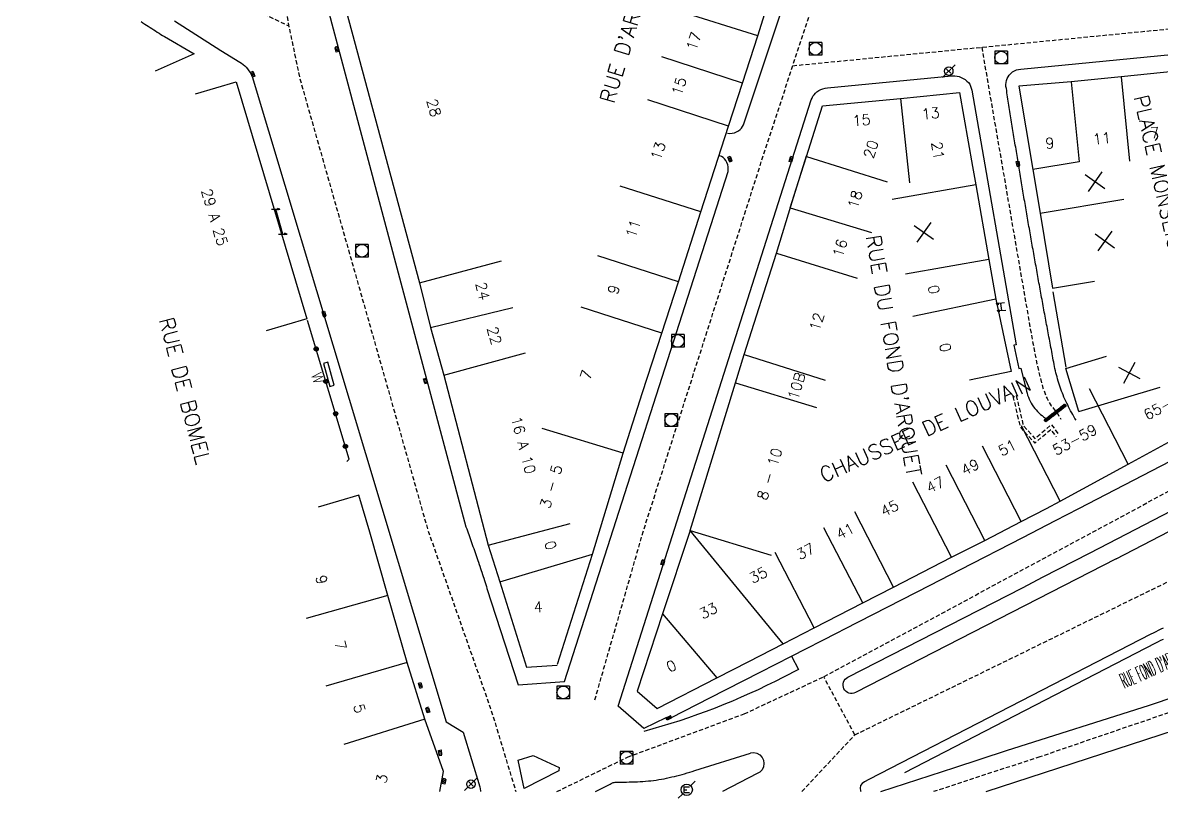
# Model space of a CAD drawing. Header units: millimetres. Extents: x 184999 to 186001, y 128999 to 130000.
# Drawn here: x 185253.2 to 185387.5, y 128999.2 to 129090.8 of the extents above; entities that cross this region are included whole.
import ezdxf
from ezdxf.enums import TextEntityAlignment as Align

# ---------------------------------------------------------------- set-up
doc = ezdxf.new("R2010")
doc.units = ezdxf.units.MM
doc.linetypes.add('DASHED', pattern=[0.75, 0.5, -0.25])
doc.layers.get('0').update_dxf_attribs({"linetype": 'CONTINUOUS'})
for name, color, linetype in [('W0001', 6, 'DASHED'), ('W0008', 7, 'CONTINUOUS'), ('W0017', 7, 'CONTINUOUS'), ('W0100', 7, 'CONTINUOUS'), ('W0105', 7, 'CONTINUOUS'), ('W0112', 1, 'DASHED'), ('W0322', 7, 'CONTINUOUS'), ('W0400', 7, 'CONTINUOUS'), ('W0420', 7, 'CONTINUOUS'), ('W0454', 7, 'CONTINUOUS'), ('W0471', 7, 'CONTINUOUS'), ('W0984', 7, 'CONTINUOUS'), ('W0989', 7, 'CONTINUOUS'), ('W0991', 7, 'CONTINUOUS'), ('W1102', 7, 'CONTINUOUS')]:
    doc.layers.add(name, color=color, linetype=linetype)
doc.styles.get("Standard").update_dxf_attribs({"font": 'romans.shx', "width": 0.85})

# ---------------------------------------------------------------- blocks, each defined once
blk = doc.blocks.new('t322o')
at = {"color": 0, "linetype": 'Continuous'}
for radius in [0.25, 0.15]:
    blk.add_circle((0, 0), radius, dxfattribs=at)
blk = doc.blocks.new('T400')
for p, q in [((-0.15, 0.3), (0.15, 0.3)), ((-0.15, -0.25), (-0.15, 0.3)), ((-0.15, 0.15), (0.15, 0.15)), ((-0.15, 0), (0.15, 0)), ((0.15, 0.3), (0.15, -0.25)), ((-0.15, -0.15), (0.15, -0.15)), ((-0.15, -0.25), (-0.15, -0.3)), ((-0.15, -0.3), (0.15, -0.3)), ((0.15, -0.3), (0.15, -0.25))]:
    blk.add_line(p, q)
blk = doc.blocks.new('T420')
for p, q in [((0.75, 0.75), (-0.75, 0.75)), ((-0.75, 0.75), (-0.75, -0.75)), ((0.75, 0.75), (0.75, -0.75)), ((0.75, -0.75), (-0.75, -0.75))]:
    blk.add_line(p, q)
blk.add_ellipse((0, 0), major_axis=(-0.53, 0.53), ratio=1, start_param=3.926991, end_param=10.210176)
blk = doc.blocks.new('t105o')
for p, q in [((-0.5, 0), (0.5, 0)), ((0.5, 0), (0.2, 0.1)), ((0.5, 0), (0.2, -0.1))]:
    blk.add_line(p, q)
blk = doc.blocks.new('T454')
for p, q in [((-0.25, 0.25), (0.25, -0.25)), ((-0.25, -0.25), (0.25, 0.25)), ((0.75, 0.75), (0.375, 0.375)), ((-0.375, -0.375), (-0.75, -0.75))]:
    blk.add_line(p, q)
blk.add_ellipse((0, 0), major_axis=(0.354, 0.354), ratio=1, start_param=5.497787143782138, end_param=11.78097245096172)
blk = doc.blocks.new('T471')
for p, q in [((-0.333334, 0.333334), (-0.333334, -0.333334)), ((-0.333334, 0.333334), (0.333334, 0.333334)), ((-0.333334, 0), (0, 0)), ((0.500001, 0.500001), (1.000002, 1.000002)), ((-0.500001, -0.500001), (-1.000002, -1.000002)), ((-0.333334, -0.333334), (0.333334, -0.333334))]:
    blk.add_line(p, q)
blk.add_ellipse((0, 0), major_axis=(0.471405, 0.471405), ratio=1, start_param=5.4977871438, end_param=11.780972451)
blk = doc.blocks.new('t991o')
at = {"color": 0, "linetype": 'Continuous'}
for p, q in [((-1, 1), (1, -1)), ((-1, -1), (1, 1))]:
    blk.add_line(p, q, dxfattribs=at)

msp = doc.modelspace()

# ---------------------------------------------------------------- linework, layer by layer
at = {"layer": 'W0001', "flags": 128}
for points in [[(185320.69, 129010.83), (185326.39, 129030.69), (185340.75, 129075.65), (185355.73, 129121.31), (185357.69, 129132.47), (185358.13, 129140.19), (185358.28, 129149.16), (185359.39, 129196.99), (185358.54, 129213.99), (185355.37, 129242.67), (185352.34, 129268.6), (185350.49, 129284.86), (185349.55, 129292.63), (185350.17, 129298.99), (185351.03, 129305.45), (185353.71, 129316.22), (185361.34, 129343.46), (185362.87, 129348.78), (185363.88, 129358.68), (185362.26, 129369.38), (185359.25, 129378.5), (185354.47, 129391.13), (185348.65, 129401.22), (185343.99, 129409.82), (185340.99, 129417.23), (185339.28, 129423.46), (185338.79, 129433.37), (185335.56, 129489.78), (185335.24, 129495.24), (185334.62, 129501.51), (185333.12, 129512.94), (185325.74, 129553.13), (185324.17, 129560.38), (185322.35, 129566.62), (185318.45, 129577.43), (185314.86, 129587.33), (185311.8, 129596.36), (185308.75, 129606.99), (185306.74, 129620.76), (185306.27, 129635.06), (185306.96, 129646.2), (185308.04, 129655.16), (185310.31, 129667.56), (185313.07, 129678.28), (185315.63, 129685.6), (185317.46, 129689.81)], [(185076.46, 129530.26), (185105.86, 129515.07), (185112.27, 129511.74), (185118.33, 129508.77), (185124.69, 129505.94), (185131.14, 129503.27), (185137.3, 129500.92), (185144.3, 129498.37), (185148.71, 129496.91), (185153.45, 129495.81), (185160.45, 129495.05), (185165.97, 129495.28), (185173.24, 129495.96), (185179.08, 129495.75), (185184.41, 129494.39), (185188.61, 129491.88), (185192.64, 129488.41), (185194.59, 129483.7), (185195.01, 129479.62), (185196.6, 129463.78), (185197.34, 129459.39), (185197.97, 129455.54), (185198.48, 129452.44), (185199.22, 129445.67), (185199.92, 129439.28), (185201.51, 129429.63), (185202.59, 129424.1), (185204.32, 129415.33), (185206.29, 129405.18), (185208.2, 129395.27), (185210.24, 129385.54), (185212.92, 129372.11), (185214.28, 129366.62), (185216.19, 129360.61), (185218.55, 129354.76), (185221.08, 129348.89), (185223.05, 129344.92), (185225.69, 129340.05), (185228.74, 129335.09), (185231.62, 129330.77), (185236.85, 129323.14), (185244.87, 129311.47), (185249.4, 129304.85), (185255.38, 129296.43), (185259.77, 129290.12), (185263.17, 129285.24), (185266.6, 129280.17), (185270.33, 129274.25), (185271.62, 129272.08), (185274.25, 129267.17), (185276.81, 129261.66), (185279.18, 129256.03), (185280.64, 129250.6), (185281.67, 129246.59), (185284.17, 129237.24), (185290.09, 129200.42), (185292.5, 129186.1), (185293.43, 129179.33), (185294.34, 129171.51), (185294.87, 129163.25), (185294.54, 129153.35), (185292.49, 129141.54), (185289.71, 129129.44), (185288.07, 129123.05), (185286.28, 129116.71), (185285.07, 129112.07), (185283.9, 129105.97), (185283.3, 129101.72), (185283.65, 129096.41), (185284.46, 129090.86), (185285.85, 129084.23), (185296.9, 129045.28), (185300.96, 129030.9), (185308.38, 129009.82), (185311.36, 129000)], [(185209.4, 129168.12), (185221.46, 129150.09), (185230.27, 129136.92), (185236.18, 129128.09), (185241.41, 129120.53), (185246.53, 129114.76), (185253.2, 129108.29), (185260.89, 129102.66), (185268.54, 129098.19), (185284.55, 129090.41)], [(185344.05, 129085.72), (185391.31, 129090.34), (185393.33, 129090.53), (185396.04, 129090.46), (185397.8, 129089.7), (185399.2, 129088.52), (185400.14, 129086.87), (185400.62, 129085.28), (185409.37, 129050.88)], [(185366.35, 129087.9), (185371.93, 129055.53), (185372.19, 129054.07), (185372.39, 129052.97), (185372.87, 129050.51), (185373.24, 129048.91), (185373.58, 129047.65), (185374.06, 129046.4), (185374.55, 129045.56), (185375.36, 129044.54), (185375.68, 129043.97)]]:
    msp.add_lwpolyline(points, dxfattribs=at)
at = {"layer": 'W0001'}
for points in [[(185316.21, 129000), (185324.55, 129004.07), (185338.32, 129009.18), (185347.75, 129013.57), (185400.1, 129041.76), (185411.29, 129045.24), (185420.55, 129046.44), (185436.58, 129048.06), (185421.7, 129017.08), (185411.09, 129017.08), (185373.23, 129004.1), (185360.67, 129000)], [(185351.38, 129006.7), (185401.93, 129031.43)], [(185345.13, 129000), (185351.38, 129006.7), (185347.7, 129013.54)]]:
    msp.add_lwpolyline(points, dxfattribs=at)
at = {"layer": 'W0008'}
msp.add_line((185382.23, 129027.5), (185398.31, 129035.84), dxfattribs=at)
at = {"layer": 'W0008', "flags": 128}
for points in [[(185336.36, 129077.76), (185336.63, 129077.73), (185336.9, 129077.74), (185337.16, 129077.8), (185337.42, 129077.91), (185337.63, 129078.03), (185337.82, 129078.17), (185337.98, 129078.33), (185338.13, 129078.52), (185338.25, 129078.73), (185352.43, 129121.35)], [(185288.35, 129095.59), (185305.47, 129031.27), (185305.56, 129031.03), (185305.64, 129030.8), (185305.73, 129030.57), (185305.81, 129030.34), (185305.89, 129030.1), (185305.98, 129029.87), (185306.06, 129029.64), (185306.14, 129029.4), (185306.22, 129029.17), (185306.3, 129028.94), (185306.39, 129028.7), (185306.47, 129028.47), (185306.55, 129028.24), (185306.63, 129028), (185306.71, 129027.77), (185306.79, 129027.54), (185306.87, 129027.3), (185306.95, 129027.07), (185307.03, 129026.83), (185307.11, 129026.6), (185307.19, 129026.36), (185307.26, 129026.12), (185307.34, 129025.89), (185307.42, 129025.65), (185307.5, 129025.41), (185307.57, 129025.18), (185307.65, 129024.94), (185307.73, 129024.7), (185307.8, 129024.46), (185307.88, 129024.23), (185307.95, 129023.99), (185311.63, 129012.61), (185317.11, 129013), (185336.42, 129073.21), (185336.44, 129073.49), (185336.42, 129073.76), (185336.37, 129074.03), (185336.27, 129074.28), (185336.14, 129074.53), (185336, 129074.71), (185335.83, 129074.87), (185335.64, 129074.99), (185335.42, 129075.07)], [(185271.05, 129091.01), (185276.55, 129087.51), (185278.79, 129086.15), (185278.99, 129086.02), (185279.18, 129085.87), (185279.36, 129085.71), (185279.53, 129085.54), (185279.69, 129085.34), (185279.84, 129085.13), (185279.98, 129084.91), (185280.1, 129084.69), (185280.22, 129084.46), (185303.12, 129008.22), (185305.13, 129007.03), (185307.09, 129000.56), (185307.14, 129000.31), (185307.18, 129000.07), (185307.19, 129000)], [(185377.5, 129043.84), (185377.36, 129044.06), (185377.23, 129044.28), (185377.1, 129044.51), (185376.98, 129044.73), (185376.85, 129044.96), (185376.73, 129045.19), (185376.61, 129045.42), (185376.5, 129045.65), (185376.39, 129045.88), (185376.28, 129046.12), (185376.17, 129046.35), (185376.06, 129046.59), (185375.96, 129046.83), (185375.87, 129047.06), (185375.78, 129047.3), (185375.69, 129047.53), (185375.61, 129047.77), (185375.53, 129048), (185375.45, 129048.24), (185375.38, 129048.48), (185375.31, 129048.72), (185375.24, 129048.96), (185375.18, 129049.21), (185375.12, 129049.46), (185375.06, 129049.7), (185375, 129049.95), (185374.95, 129050.2), (185374.9, 129050.45), (185374.85, 129050.7), (185374.8, 129050.95), (185374.75, 129051.2), (185374.71, 129051.45), (185374.66, 129051.7), (185374.61, 129051.95), (185374.57, 129052.2), (185374.52, 129052.45), (185374.47, 129052.7), (185374.43, 129052.95), (185374.38, 129053.19), (185374.34, 129053.44), (185374.29, 129053.68), (185374.24, 129053.93), (185374.2, 129054.18), (185374.15, 129054.42), (185374.11, 129054.67), (185374.06, 129054.91), (185374.01, 129055.16), (185373.97, 129055.41), (185373.92, 129055.65), (185373.88, 129055.9), (185373.83, 129056.14), (185373.79, 129056.39), (185373.74, 129056.63), (185373.69, 129056.88), (185373.65, 129057.13), (185373.6, 129057.37), (185373.56, 129057.62), (185373.51, 129057.86), (185373.47, 129058.11), (185373.42, 129058.36), (185373.38, 129058.6), (185373.33, 129058.85), (185373.29, 129059.09), (185373.24, 129059.34), (185373.2, 129059.59), (185373.16, 129059.83), (185373.11, 129060.08), (185373.07, 129060.33), (185373.02, 129060.57), (185372.98, 129060.82), (185372.93, 129061.06), (185372.89, 129061.31), (185372.85, 129061.56), (185372.8, 129061.8), (185372.76, 129062.05), (185372.71, 129062.29), (185372.67, 129062.54), (185372.63, 129062.79), (185372.58, 129063.03), (185372.54, 129063.28), (185372.49, 129063.53), (185372.45, 129063.77), (185372.41, 129064.02), (185372.36, 129064.26), (185372.32, 129064.51), (185372.28, 129064.76), (185372.23, 129065), (185372.19, 129065.25), (185372.15, 129065.5), (185372.11, 129065.74), (185372.06, 129065.99), (185372.02, 129066.23), (185371.98, 129066.48), (185371.93, 129066.73), (185371.89, 129066.97), (185371.85, 129067.22), (185371.81, 129067.47), (185371.76, 129067.71), (185371.72, 129067.96), (185371.68, 129068.21), (185371.64, 129068.45), (185371.59, 129068.7), (185371.55, 129068.95), (185371.51, 129069.19), (185371.47, 129069.44), (185371.43, 129069.68), (185371.38, 129069.93), (185371.34, 129070.18), (185371.3, 129070.42), (185371.26, 129070.67), (185371.22, 129070.92), (185371.18, 129071.16), (185371.13, 129071.41), (185371.09, 129071.66), (185371.05, 129071.9), (185371.01, 129072.15), (185370.97, 129072.4), (185370.93, 129072.64), (185370.89, 129072.89), (185370.85, 129073.14), (185370.8, 129073.38), (185370.76, 129073.63), (185370.72, 129073.88), (185370.68, 129074.12), (185370.64, 129074.37), (185370.6, 129074.62), (185370.56, 129074.86), (185370.52, 129075.11), (185370.48, 129075.36), (185370.44, 129075.6), (185370.4, 129075.85), (185370.36, 129076.1), (185370.32, 129076.35), (185370.28, 129076.59), (185370.24, 129076.84), (185370.2, 129077.09), (185370.16, 129077.33), (185370.12, 129077.58), (185370.08, 129077.83), (185370.04, 129078.07), (185370, 129078.32), (185369.96, 129078.57), (185369.92, 129078.81), (185369.88, 129079.06), (185369.84, 129079.31), (185369.8, 129079.55), (185369.76, 129079.8), (185369.72, 129080.05), (185369.68, 129080.3), (185369.64, 129080.54), (185369.61, 129080.79), (185369.57, 129081.04), (185369.53, 129081.28), (185369.49, 129081.53), (185369.45, 129081.78), (185369.41, 129082.03), (185369.37, 129082.27), (185369.33, 129082.52), (185369.3, 129082.77), (185369.26, 129083.01), (185369.21, 129083.26), (185369.2, 129083.5), (185369.22, 129083.74), (185369.27, 129083.97), (185369.35, 129084.19), (185369.46, 129084.4), (185369.61, 129084.61), (185369.79, 129084.81), (185369.99, 129084.98), (185370.21, 129085.11), (185370.44, 129085.21), (185370.7, 129085.27), (185370.97, 129085.29), (185392.33, 129087.39)], [(185329.05, 129008.69), (185326.47, 129007.44), (185323.44, 129010.1), (185346.22, 129081.69), (185346.32, 129081.9), (185346.43, 129082.11), (185346.56, 129082.29), (185346.72, 129082.46), (185346.9, 129082.62), (185347.12, 129082.77), (185347.36, 129082.9), (185347.61, 129082.99), (185347.87, 129083.06), (185348.14, 129083.1), (185362.4, 129084.47), (185362.67, 129084.52), (185362.93, 129084.54), (185363.19, 129084.53), (185363.45, 129084.5), (185363.69, 129084.43), (185363.94, 129084.34), (185364.17, 129084.22), (185364.41, 129084.08), (185364.61, 129083.91), (185364.79, 129083.73), (185364.93, 129083.53), (185365.04, 129083.31), (185365.12, 129083.07), (185365.17, 129082.81), (185370.4, 129052.74), (185370.13, 129052.7), (185370.72, 129049.97), (185370.95, 129049.98), (185371.64, 129047.3), (185371.7, 129047.05), (185371.77, 129046.81), (185371.86, 129046.56), (185371.96, 129046.33), (185372.06, 129046.1), (185372.19, 129045.88), (185372.32, 129045.66), (185372.46, 129045.44), (185372.61, 129045.24), (185372.76, 129045.06), (185372.93, 129044.88), (185373.1, 129044.71), (185373.28, 129044.54), (185373.47, 129044.39), (185373.66, 129044.25), (185373.87, 129044.11)], [(185387.78, 129019.31), (185387.49, 129019.16), (185387.2, 129019.02), (185386.9, 129018.87), (185386.61, 129018.72), (185386.32, 129018.57), (185353.02, 129001.43), (185352.5, 129001.16), (185352.24, 129000.97), (185352.06, 129000.7), (185352, 129000.39), (185352.06, 129000.07), (185352.1, 129000)]]:
    msp.add_lwpolyline(points, dxfattribs=at)
at = {"layer": 'W0008'}
for points in [[(185329.73, 129008.75), (185334.26, 129011.06), (185340.2, 129014.09), (185343.89, 129015.99), (185349.29, 129018.76), (185350.18, 129019.22), (185360.26, 129024.39), (185363.84, 129026.23), (185371.22, 129030.02), (185375.07, 129031.99), (185377.8, 129033.41), (185392.91, 129041.26), (185400.92, 129046.61)], [(185387.76, 129017.97), (185387.46, 129017.82), (185387.17, 129017.67), (185386.88, 129017.52), (185357.23, 129002.22)], [(185343.89, 129015.99), (185344.71, 129014.4), (185342.95, 129013.5), (185341.96, 129013), (185340.96, 129012.51), (185339.96, 129012.03), (185338.95, 129011.57), (185337.94, 129011.13), (185336.92, 129010.69), (185335.9, 129010.27), (185334.87, 129009.86), (185333.83, 129009.47), (185332.79, 129009.09), (185331.75, 129008.72), (185330.7, 129008.36), (185326.46, 129007.08)], [(185323.44, 129001.12), (185323.77, 129001.12), (185324.09, 129001.12), (185324.42, 129001.12), (185324.74, 129001.13), (185325.07, 129001.13), (185325.39, 129001.14), (185325.71, 129001.16), (185326.04, 129001.17), (185326.36, 129001.19), (185326.68, 129001.22), (185327, 129001.25), (185327.31, 129001.28), (185327.62, 129001.32), (185327.92, 129001.36), (185328.23, 129001.41), (185328.54, 129001.46), (185328.85, 129001.52), (185329.15, 129001.58), (185329.46, 129001.65), (185329.76, 129001.72), (185330.07, 129001.79), (185330.37, 129001.87), (185330.68, 129001.95), (185330.98, 129002.03), (185331.28, 129002.11), (185331.58, 129002.2), (185331.88, 129002.29), (185332.19, 129002.38), (185332.48, 129002.48), (185339.04, 129004.55)], [(185339.06, 129004.56), (185339.44, 129004.6), (185339.82, 129004.52), (185340.16, 129004.33), (185340.43, 129004.04), (185340.6, 129003.69), (185340.65, 129003.31), (185340.59, 129002.93), (185340.42, 129002.58), (185340.15, 129002.3), (185339.84, 129002.12)], [(185339.84, 129002.12), (185335.74, 129000)], [(185320.76, 129000), (185322.49, 129000.89), (185322.6, 129000.95), (185322.71, 129001), (185322.84, 129001.05), (185322.97, 129001.08), (185323.1, 129001.11), (185323.18, 129001.12), (185323.25, 129001.12), (185323.32, 129001.12), (185323.38, 129001.12), (185323.45, 129001.12)]]:
    msp.add_lwpolyline(points, dxfattribs=at)
at = {"layer": 'W0008', "flags": 128}
msp.add_lwpolyline([(185354.46, 129000), (185363.18, 129002.85), (185369.28, 129004.85), (185386.15, 129010.22), (185401.56, 129015.41, 0.0613), (185410.61, 129019.59, 0.0449), (185414.73, 129022.77, 0.0516), (185418.15, 129026.66, 0.0374), (185421.29, 129032.13, 0.0047), (185425.08, 129039.93, 0.6781), (185423.48, 129043.46, 0.061), (185410.94, 129043.06, 0.0601), (185399.39, 129038.69)], format="xyb", dxfattribs=at)
at = {"layer": 'W0008'}
for points in [[(185382.23, 129027.5), (185351.45, 129011.68, -1), (185350.56, 129013.5), (185371.17, 129024.04), (185373.61, 129025.35), (185379.06, 129028.15), (185380.21, 129028.74), (185388.79, 129033.19), (185392.03, 129034.86), (185392.82, 129035.27), (185398.39, 129038.16), (185399.22, 129038.61), (185399.39, 129038.69)], [(185366.87, 129000), (185396, 129009.51), (185407.58, 129013.28), (185407.96, 129013.4), (185413.21, 129015.09), (185413.44, 129015.16), (185413.68, 129015.23), (185413.92, 129015.27), (185414.17, 129015.3), (185414.41, 129015.29), (185414.68, 129015.23), (185414.95, 129015.12), (185415.2, 129014.97), (185415.43, 129014.79), (185415.64, 129014.57), (185415.78, 129014.37), (185415.89, 129014.15), (185415.97, 129013.93), (185416.01, 129013.7), (185416, 129013.47), (185414.96, 129006.54, 0.010127), (185414.54, 129000, 0.010127)]]:
    msp.add_lwpolyline(points, format="xyb", dxfattribs=at)
msp.add_lwpolyline([(185316.46, 129002.84), (185316.45, 129002.46), (185312.33, 129000.35), (185311.64, 129003.7), (185313.42, 129004.25)], close=True, dxfattribs=at)
at = {"layer": 'W0017', "flags": 128}
msp.add_lwpolyline([(185376.32, 129050.12), (185374.79, 129059.01)], dxfattribs=at)
at = {"layer": 'W0100'}
for p, q in [((185383.63, 129038.65), (185396.72, 129045.79)), ((185375.63, 129034.29), (185383.63, 129038.65)), ((185374.01, 129033.41), (185375.63, 129034.29)), ((185371.02, 129031.88), (185374.01, 129033.41)), ((185366.71, 129029.66), (185371.02, 129031.88)), ((185331.95, 129030.84), (185328.69, 129020.97)), ((185362.8, 129027.66), (185366.71, 129029.66)), ((185355.94, 129024.13), (185362.8, 129027.66)), ((185352.3, 129022.27), (185355.94, 129024.13)), ((185346.56, 129019.32), (185352.3, 129022.27)), ((185328.69, 129020.97), (185325.68, 129011.85)), ((185342.91, 129017.45), (185346.56, 129019.32)), ((185338.87, 129015.37), (185342.91, 129017.45)), ((185335.08, 129013.43), (185338.87, 129015.37)), ((185328.06, 129009.82), (185335.08, 129013.43)), ((185325.68, 129011.85), (185328.06, 129009.82))]:
    msp.add_line(p, q, dxfattribs=at)
at = {"layer": 'W0100', "flags": 128}
for points in [[(185316.29, 129015.05), (185320.42, 129028.02), (185324.03, 129039.97), (185326.33, 129047.11), (185328.6, 129054.12), (185330.55, 129060.21), (185333.2, 129068.45), (185336.45, 129078.59), (185338.1, 129083.67), (185339.91, 129089.23), (185341.97, 129095.81), (185344.09, 129102.6), (185346.1, 129109.16), (185348.25, 129115.81), (185350.4, 129122.26), (185351.18, 129128.83), (185351.96, 129135.5), (185352.61, 129141.98), (185352.74, 129147.83), (185352.83, 129156.22), (185347.83, 129156.28)], [(185301.42, 129138.13), (185296.52, 129139.14), (185293.94, 129126.69), (185291.41, 129114.3), (185289.55, 129104.02), (185289.85, 129097.77), (185289.85, 129097.77), (185300, 129060.08), (185301.3, 129054.8), (185302.85, 129049.16), (185308.1, 129029.11), (185309.48, 129024.78), (185312.61, 129014.7), (185316.23, 129014.93), (185316.23, 129014.93)], [(185267.13, 129090.92), (185267.34, 129090.78), (185267.55, 129090.64), (185267.76, 129090.51), (185267.97, 129090.37), (185268.18, 129090.23), (185268.39, 129090.1), (185268.61, 129089.96), (185268.82, 129089.83), (185269.03, 129089.69), (185269.24, 129089.56), (185269.45, 129089.42), (185269.66, 129089.29), (185269.87, 129089.15), (185273.37, 129087.11), (185268.79, 129085.09)], [(185393.31, 129085.49), (185389.34, 129085.09), (185382.8, 129084.39), (185376.9, 129083.81), (185370.74, 129083.3), (185372.38, 129073.46), (185373.25, 129068.29), (185374.72, 129059.46), (185379.65, 129060.28)], [(185273.53, 129082.4), (185278.33, 129083.83), (185286.69, 129055.82), (185281.9, 129054.39)], [(185343.76, 129068.93), (185344.44, 129071.16), (185345.65, 129075), (185347.57, 129080.98), (185356.77, 129081.84), (185363.72, 129082.56), (185365.25, 129073.81), (185365.65, 129071.64), (185367.19, 129062.82), (185368.01, 129058.15), (185369.81, 129049.6), (185364.91, 129048.57)], [(185331.95, 129030.84), (185337.29, 129048.27), (185338.32, 129051.61), (185342.11, 129063.57), (185343.98, 129069.63), (185345.65, 129075.06)], [(185283.86, 129065.84), (185283.01, 129068.76)], [(185368.55, 129057.65), (185368.69, 129056.79)], [(185377.83, 129044.88), (185376.29, 129049.97), (185381.08, 129051.41)], [(185302.37, 129000), (185302.81, 129002.35), (185300.62, 129008.54), (185298.54, 129015.25), (185296.23, 129023.17), (185294.11, 129030.65), (185292.83, 129035.01), (185288.03, 129033.6)]]:
    msp.add_lwpolyline(points, dxfattribs=at)
msp.add_lwpolyline([(185289.93, 129047.99), (185289.16, 129050.7), (185288.66, 129050.55), (185289.39, 129047.83)], close=True, dxfattribs=at)
at = {"layer": 'W0112', "flags": 128}
for points in [[(185370.04, 129046.67), (185370.89, 129043.05), (185372.61, 129041.15), (185374.5, 129042.75), (185375.14, 129041.9)], [(185370.43, 129046.76), (185371.25, 129043.24), (185372.64, 129041.7), (185374.57, 129043.33), (185375.46, 129042.14)]]:
    msp.add_lwpolyline(points, dxfattribs=at)
at = {"layer": 'W0322', "flags": 128}
msp.add_lwpolyline([(185291.39, 129038.99), (185291.7, 129039.24), (185286.78, 129055.64)], dxfattribs=at)
at = {"layer": 'W1102'}
for p, q in [((185383.63, 129038.65), (185379.06, 129047.55)), ((185375.63, 129034.29), (185371.06, 129043.19)), ((185371.02, 129031.88), (185366.46, 129040.78)), ((185366.71, 129029.66), (185362.14, 129038.56)), ((185362.8, 129027.66), (185358.23, 129036.55)), ((185355.94, 129024.13), (185351.37, 129033.03)), ((185352.3, 129022.27), (185347.73, 129031.16)), ((185342.91, 129017.45), (185331.95, 129030.84)), ((185346.56, 129019.32), (185341.99, 129028.22)), ((185328.69, 129020.97), (185335.08, 129013.43))]:
    msp.add_line(p, q, dxfattribs=at)
at = {"layer": 'W1102', "flags": 128}
for points in [[(185339.91, 129089.23), (185330.37, 129092.22)], [(185338.1, 129083.67), (185328.59, 129086.76)], [(185376.9, 129083.81), (185377.84, 129074.37), (185372.38, 129073.46)], [(185382.8, 129084.39), (185383.79, 129074.44)], [(185336.45, 129078.59), (185326.94, 129081.69)], [(185356.77, 129081.84), (185357.81, 129071.89)], [(185345.65, 129075), (185355.19, 129071.99)], [(185333.2, 129068.45), (185323.68, 129071.5)], [(185365.65, 129071.64), (185355.8, 129069.93)], [(185343.76, 129068.93), (185353.33, 129066.01)], [(185373.25, 129068.29), (185383.11, 129069.94)], [(185330.55, 129060.21), (185321.03, 129063.25)], [(185342.11, 129063.57), (185351.66, 129060.62)], [(185300, 129060.08), (185309.66, 129062.68)], [(185367.19, 129062.82), (185357.34, 129061.09)], [(185368.01, 129058.15), (185358.22, 129056.08)], [(185301.3, 129054.8), (185311.01, 129057.18)], [(185328.6, 129054.12), (185319.09, 129057.2)], [(185302.85, 129049.16), (185312.49, 129051.82)], [(185338.32, 129051.61), (185347.86, 129048.59)], [(185337.29, 129048.27), (185346.85, 129045.34)], [(185377.83, 129044.88), (185387.4, 129047.76)], [(185324.03, 129039.97), (185314.46, 129042.87)], [(185308.1, 129029.11), (185317.77, 129031.64)], [(185331.95, 129030.84), (185341.51, 129027.91)], [(185309.48, 129024.78), (185320.42, 129028.02)], [(185296.23, 129023.17), (185286.6, 129020.45)], [(185298.54, 129015.25), (185288.94, 129012.45)], [(185300.62, 129008.54), (185291.07, 129005.57)]]:
    msp.add_lwpolyline(points, dxfattribs=at)

# ---------------------------------------------------------------- block references
at = {"layer": 'W0105'}
for p in [(185283.01, 129068.76), (185283.86, 129065.84)]:
    msp.add_blockref('t105o', p, dxfattribs=at)
for p, rotation in [((185368.55, 129057.65), 185.1466126621268), ((185368.69, 129056.79), 183.5120796597826)]:
    msp.add_blockref('t105o', p, dxfattribs=dict(at, rotation=rotation))
at = {"layer": 'W0322', "rotation": 106.6902040743709}
for p in [(185287.79, 129052.27), (185288.94, 129048.44), (185290.09, 129044.61), (185291.24, 129040.77)]:
    msp.add_blockref('t322o', p, dxfattribs=at)
at = {"layer": 'W0400'}
for p, rotation in [((185290.24, 129087.64), 193.8556667279589), ((185280.3, 129084.7), 204.2412997571496), ((185336.64, 129074.69), 22.05516616530707), ((185343.86, 129074.66), 163.2610174378864), ((185370.63, 129074.14), 8.540522952592742), ((185288.71, 129056.39), 16.30963139139322), ((185300.69, 129048.5), 15.36932613361816), ((185374.52, 129044.32), 127.9122457945744), ((185375, 129044.69), 127.9122457945744), ((185375.47, 129045.06), 127.9122457945744), ((185375.94, 129045.43), 127.9122457945744), ((185375.98, 129045.46), 307.9122457945745), ((185374.05, 129043.95), 127.9122457945744), ((185328.71, 129027.05), 165.9315259060865), ((185300.09, 129012.54), 16.58203119713168), ((185300.96, 129009.62), 196.5820311965279), ((185329.41, 129008.7), 117.8523184761939), ((185302.42, 129004.59), 7.850794246355033), ((185302.89, 129001.21), 167.6708167464691)]:
    msp.add_blockref('T400', p, dxfattribs=dict(at, rotation=rotation))
at = {"layer": 'W0420'}
for p in [(185346.73, 129087.71), (185346.73, 129087.71), (185368.65, 129086.68), (185293.19, 129063.87), (185330.47, 129053.21), (185329.7, 129043.87), (185316.95, 129011.7), (185324.43, 129003.99)]:
    msp.add_blockref('T420', p, dxfattribs=at)
at = {"layer": 'W0454'}
for p in [(185362.46, 129085.07), (185306.06, 129000.88)]:
    msp.add_blockref('T454', p, dxfattribs=at)
at = {"layer": 'W0471'}
msp.add_blockref('T471', (185331.53, 129000.21), dxfattribs=at)
at = {"layer": 'W0991'}
for p, rotation in [((185379.72, 129072.03), 279.512495545168), ((185359.52, 129066.03), 279.8657248167119), ((185380.89, 129065.02), 279.4308073109449), ((185383.76, 129049.44), 286.7575441067257)]:
    msp.add_blockref('t991o', p, dxfattribs=dict(at, rotation=rotation))

# ---------------------------------------------------------------- texts
at = {"layer": 'W0984'}
msp.add_text('W', height=1.25, rotation=285.8257, dxfattribs=at).set_placement((185287.97, 129048.83), align=Align.MIDDLE)
at = {"layer": 'W0989'}
for s, rotation, p in [("RUE D'ARQUET", 73.3962, (185324.6, 129089.53)), ('PLACE MONSEIGNEUR HEYLEN', 282.9012, (185389.02, 129065.21)), ("RUE DU FOND D'ARQUET", 279.6475, (185355.88, 129051.46)), ('RUE DE BOMEL', 284.3638, (185272.29, 129047.33)), ('CHAUSSEE DE LOUVAIN', 24.155, (185359.67, 129042.78))]:
    msp.add_text(s, height=1.75, rotation=rotation, dxfattribs=at).set_placement(p, align=Align.MIDDLE)
at = {"layer": 'W0989', "width": 0.35}
msp.add_text("RUE FOND D'ARQUET", height=1.75, rotation=23.8492, dxfattribs=at).set_placement((185386.8, 129014.63), align=Align.MIDDLE)
at = {"layer": 'W0991'}
for s, rotation, p in [('17', 71.9932, (185332.35, 129088.61)), ('15', 71.9564, (185330.62, 129083.3)), ('28', 285.0721, (185301.69, 129080.74)), ('13', 5.9377, (185360.32, 129080.09)), ('15', 5.35, (185352.17, 129079.29)), ('7', 6.0543, (185386.81, 129077.78)), ('20', 72.0443, (185353.27, 129075.86)), ('9', 4.671, (185374.39, 129076.58)), ('11', 5.6912, (185380.54, 129077.13)), ('13', 72.249, (185328.16, 129075.66)), ('21', 280.0136, (185361.18, 129075.7)), ('29 A 25', 286.6296, (185275.8, 129067.82)), ('18', 72.8727, (185351.4, 129069.93)), ('11', 72.1843, (185325.21, 129066.47)), ('16', 72.8403, (185349.62, 129064.18)), ('24', 283.8132, (185307.45, 129059.11)), ('9', 72.2707, (185322.91, 129059.29)), ('0', 279.9442, (185360.7, 129059.28)), ('12', 72.4441, (185346.89, 129055.48)), ('22', 285.4008, (185308.83, 129053.84)), ('0', 281.9034, (185362.06, 129052.43)), ('7', 72.0957, (185319.66, 129049.2)), ('10B', 72.8567, (185344.5, 129047.88)), ('65-67', 28.329, (185388.1, 129045.7)), ('16 A 10', 284.651, (185312.25, 129040.91)), ('53-59', 28.5925, (185377.34, 129041.55)), ('8 - 10', 72.9579, (185341.31, 129037.51)), ('51', 27.6778, (185369.38, 129040.61)), ('49', 27.1748, (185364.99, 129038.33)), ('3 - 5', 73.1726, (185315.53, 129036.02)), ('47', 27.1748, (185360.87, 129036.22)), ('45', 27.1748, (185355.48, 129033.46)), ('41', 27.1748, (185350.24, 129030.76)), ('0', 287.6858, (185315.46, 129029.07)), ('37', 27.1748, (185345.55, 129028.36)), ('35', 27.1748, (185339.98, 129025.57)), ('9', 285.7519, (185288.43, 129025.01)), ('4', 3.4678, (185313.99, 129021.81)), ('33', 27.1748, (185334.09, 129021.35)), ('7', 286.2669, (185290.66, 129017.25)), ('0', 27.1748, (185329.72, 129014.82)), ('5', 287.2775, (185292.9, 129009.81)), ('3', 79.4424, (185295.54, 129001.52))]:
    msp.add_text(s, height=1.25, rotation=rotation, dxfattribs=at).set_placement(p, align=Align.MIDDLE)

doc.saveas('drawing.dxf')
